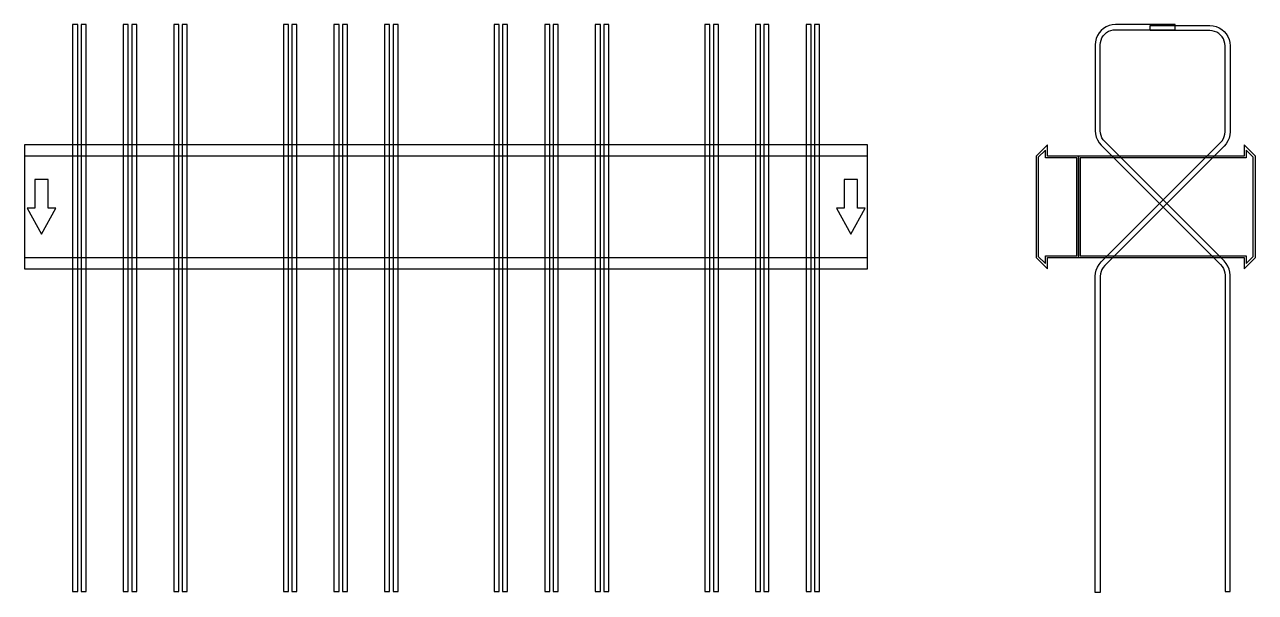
# Model space of a CAD drawing. Extents: x 0 to 1460, y -457 to 216.
import ezdxf

# ---------------------------------------------------------------- set-up
doc = ezdxf.new("R2010")
doc.units = 0
doc.layers.add('Halfen', color=7, linetype='CONTINUOUS')

msp = doc.modelspace()

# ---------------------------------------------------------------- linework, layer by layer
at = {"layer": 'Halfen', "color": 7}
for points in [[(63, -456.177), (63, 216.147), (57, 216.147), (57, -456.177)], [(73, -456.177), (73, 216.147), (67, 216.147), (67, -456.177)], [(123, -456.177), (123, 216.147), (117, 216.147), (117, -456.177)], [(133, -456.177), (133, 216.147), (127, 216.147), (127, -456.177)], [(183, -456.177), (183, 216.147), (177, 216.147), (177, -456.177)], [(193, -456.177), (193, 216.147), (187, 216.147), (187, -456.177)], [(313, -456.177), (313, 216.147), (307, 216.147), (307, -456.177)], [(323, -456.177), (323, 216.147), (317, 216.147), (317, -456.177)], [(373, -456.177), (373, 216.147), (367, 216.147), (367, -456.177)], [(383, -456.177), (383, 216.147), (377, 216.147), (377, -456.177)], [(433, -456.177), (433, 216.147), (427, 216.147), (427, -456.177)], [(443, -456.177), (443, 216.147), (437, 216.147), (437, -456.177)], [(563, -456.177), (563, 216.147), (557, 216.147), (557, -456.177)], [(573, -456.177), (573, 216.147), (567, 216.147), (567, -456.177)], [(623, -456.177), (623, 216.147), (617, 216.147), (617, -456.177)], [(633, -456.177), (633, 216.147), (627, 216.147), (627, -456.177)], [(683, -456.177), (683, 216.147), (677, 216.147), (677, -456.177)], [(693, -456.177), (693, 216.147), (687, 216.147), (687, -456.177)], [(813, -456.177), (813, 216.147), (807, 216.147), (807, -456.177)], [(823, -456.177), (823, 216.147), (817, 216.147), (817, -456.177)], [(873, -456.177), (873, 216.147), (867, 216.147), (867, -456.177)], [(883, -456.177), (883, 216.147), (877, 216.147), (877, -456.177)], [(933, -456.177), (933, 216.147), (927, 216.147), (927, -456.177)], [(943, -456.177), (943, 216.147), (937, 216.147), (937, -456.177)], [(1430, -456.177), (1430, -81.213), (1429.705, -77.459), (1428.825, -73.797), (1427.384, -70.317), (1425.416, -67.106), (1422.971, -64.243), (1281.272, 77.456), (1279.438, 79.604), (1277.962, 82.012), (1276.881, 84.621), (1276.222, 87.368), (1276, 90.184), (1276, 192.147), (1276.222, 194.963), (1276.881, 197.71), (1277.962, 200.319), (1279.438, 202.728), (1281.272, 204.875), (1283.42, 206.71), (1285.828, 208.186), (1288.438, 209.266), (1291.184, 209.926), (1294, 210.147), (1365, 210.147), (1365, 216.147), (1294, 216.147), (1290.246, 215.852), (1286.584, 214.973), (1283.104, 213.532), (1279.893, 211.564), (1277.029, 209.118), (1274.584, 206.254), (1272.616, 203.043), (1271.175, 199.564), (1270.295, 195.902), (1270, 192.147), (1270, 90.184), (1270.295, 86.429), (1271.175, 82.767), (1272.616, 79.288), (1274.584, 76.077), (1277.029, 73.213), (1418.728, -68.485), (1420.562, -70.633), (1422.038, -73.041), (1423.119, -75.651), (1423.778, -78.397), (1424, -81.213), (1424, -456.177)], [(1270, -457.324), (1270, -82.361), (1270.295, -78.606), (1271.175, -74.944), (1272.616, -71.465), (1274.584, -68.254), (1277.029, -65.39), (1418.728, 76.308), (1420.562, 78.456), (1422.038, 80.865), (1423.119, 83.474), (1423.778, 86.221), (1424, 89.036), (1424, 191), (1423.778, 193.816), (1423.119, 196.562), (1422.038, 199.172), (1420.562, 201.58), (1418.728, 203.728), (1416.58, 205.562), (1414.172, 207.038), (1411.562, 208.119), (1408.816, 208.778), (1406, 209), (1335, 209), (1335, 215), (1406, 215), (1409.754, 214.705), (1413.416, 213.825), (1416.896, 212.384), (1420.107, 210.416), (1422.971, 207.971), (1425.416, 205.107), (1427.384, 201.896), (1428.825, 198.416), (1429.705, 194.754), (1430, 191), (1430, 89.036), (1429.705, 85.282), (1428.825, 81.62), (1427.384, 78.141), (1425.416, 74.929), (1422.971, 72.066), (1281.272, -69.633), (1279.438, -71.78), (1277.962, -74.189), (1276.881, -76.798), (1276.222, -79.545), (1276, -82.361), (1276, -457.324)], [(0, -73.5), (1000, -73.5), (1000, 73.5), (0, 73.5)], [(1250, -60), (1250, 60), (1213.5, 60), (1213.5, 73.5), (1200, 60), (1200, -60), (1213.5, -73.5), (1213.5, -60)], [(1460, -60), (1460, 60), (1446.5, 73.5), (1446.5, 60), (1250, 60), (1250, -60), (1446.5, -60), (1446.5, -73.5)], [(0, -60), (1000, -60), (1000, 60), (0, 60)], [(1248, -58), (1248, 58), (1211, 58), (1211, 67.25), (1202.5, 58.75), (1202.5, -58.75), (1211, -67.25), (1211, -58)], [(1457.5, -58.75), (1457.5, 58.75), (1449, 67.25), (1449, 58), (1252, 58), (1252, -58), (1449, -58), (1449, -67.25)], [(20, -32.5), (37, -1.5), (28, -1.5), (28, 32.5), (12, 32.5), (12, -1.5), (3, -1.5)], [(980, -32.5), (997, -1.5), (988, -1.5), (988, 32.5), (972, 32.5), (972, -1.5), (963, -1.5)]]:
    msp.add_lwpolyline(points, close=True, dxfattribs=at)

doc.saveas('drawing.dxf')
